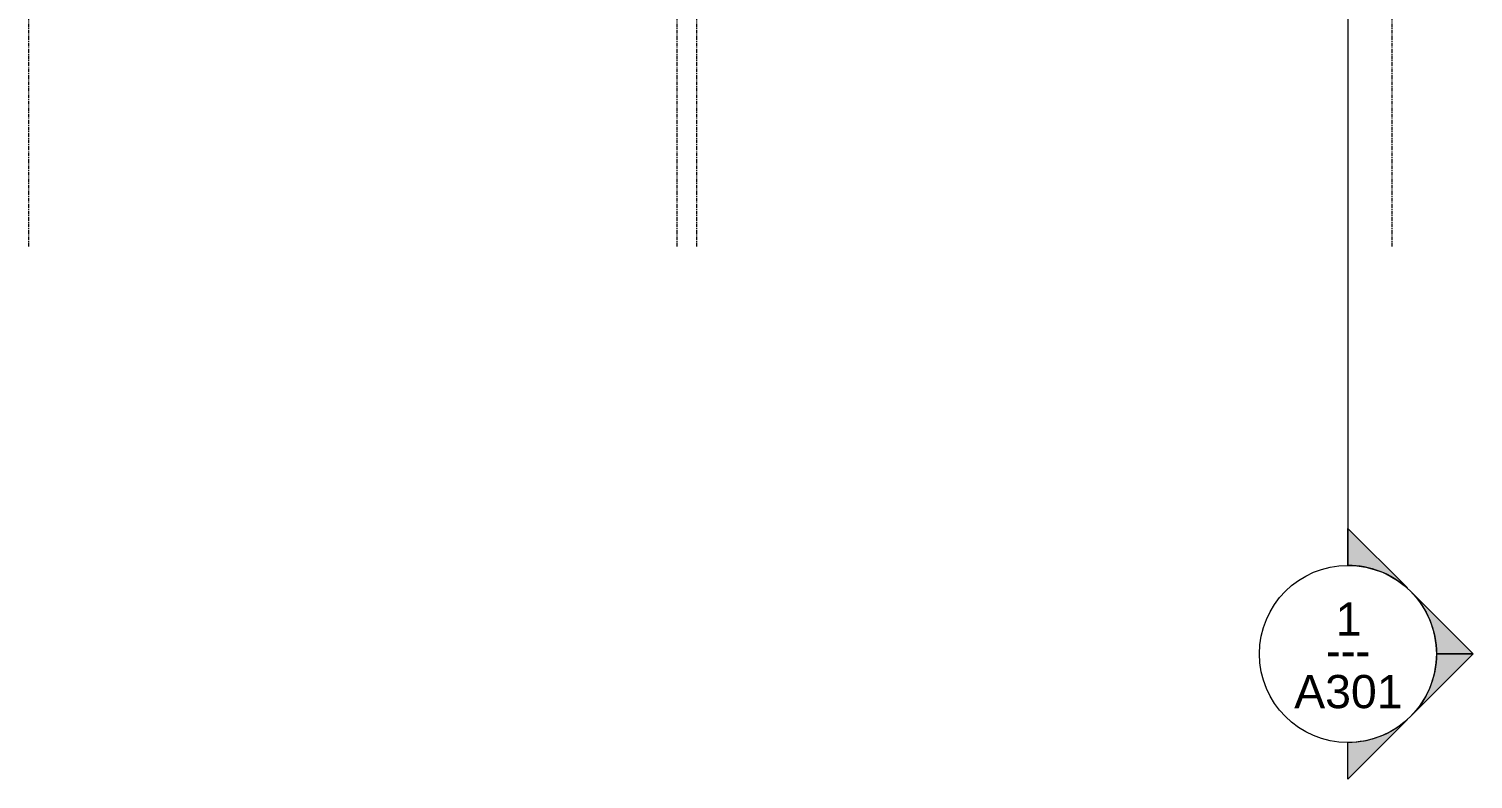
# Model space of a CAD drawing. Header units: inches. Extents: x -3276 to -1817, y 8217 to 9015.
# Drawn here: x -2712.5 to -2516.6, y 8217.5 to 8319.1 of the extents above; entities that cross this region are included whole.
import ezdxf

# ---------------------------------------------------------------- set-up
doc = ezdxf.new("R2010")
doc.units = ezdxf.units.IN
doc.header["$MEASUREMENT"] = 0
doc.linetypes.add('Grid Line 1_2_', pattern=[0.875, 0.5, -0.125, 0.125, -0.125])
doc.layers.add('G-ANNO-SYMB-1', color=111, linetype='Continuous', lineweight=9)
doc.layers.add('S-GRID-1', color=1, linetype='Grid Line 1_2_', lineweight=9)
doc.styles.add('Arial_2', font='arial.ttf', dxfattribs={"height": 4.5})
doc.styles.add('Century Gothic_1', font='ufonts.com_century-gothic.ttf', dxfattribs={"height": 4.5})

# ---------------------------------------------------------------- blocks, each defined once
blk = doc.blocks.new('Section - Section Head - Filled-22785-FLOOR PLAN - 1ST FLOOR')
at = {"layer": 'G-ANNO-SYMB-1'}
h = blk.add_hatch(color=256, dxfattribs=at)
edge = h.paths.add_edge_path(flags=0)
edge.add_line((-0.4268, 0.1768), (-0.25, 0.3536))
edge.add_line((-0.25, 0.3536), (-0.25, 0.25))
edge.add_arc((-0.25, 0), 0.25, 90, 135)
h = blk.add_hatch(color=256, dxfattribs=at)
edge = h.paths.add_edge_path(flags=0)
edge.add_arc((-0.25, 0), 0.25, 45, 90)
edge.add_line((-0.25, 0.25), (-0.25, 0.3536))
edge.add_line((-0.25, 0.3536), (-0.0732, 0.1768))
h = blk.add_hatch(color=256, dxfattribs=at)
edge = h.paths.add_edge_path(flags=0)
edge.add_arc((-0.25, 0), 0.2503, 137.9216, 180)
edge.add_line((-0.5003, 0), (-0.6036, 0))
edge.add_line((-0.6036, 0), (-0.4358, 0.1678))
h = blk.add_hatch(color=256, dxfattribs=at)
edge = h.paths.add_edge_path(flags=0)
edge.add_line((-0.0642, 0.1678), (0.1036, 0))
edge.add_line((0.1036, 0), (0.0003, 0))
edge.add_arc((-0.25, 0), 0.2503, 0, 42.0784)
for p, q in [((-0.25, 0.3536), (-0.4268, 0.1768)), ((-0.25, 0.25), (-0.25, 0.3536)), ((-0.0732, 0.1768), (-0.25, 0.3536)), ((-0.25, 0.3536), (-0.25, 0.25)), ((-0.4358, 0.1678), (-0.6036, 0)), ((0.1036, 0), (-0.0642, 0.1678)), ((-0.6036, 0), (-0.5003, 0)), ((0.0003, 0), (0.1036, 0))]:
    blk.add_line(p, q, dxfattribs=at)
for centre, radius, start, end in [((-0.2503, 0), 0.25, 360, 180), ((-0.25, 0), 0.25, 90, 135), ((-0.25, 0), 0.25, 45, 90), ((-0.25, 0), 0.2503, 137.9216, 180), ((-0.25, 0), 0.2503, 0, 42.0784), ((-0.2503, 0), 0.25, 180, 360)]:
    blk.add_arc(centre, radius, start, end, dxfattribs=at)

msp = doc.modelspace()

# ---------------------------------------------------------------- linework, layer by layer
at = {"layer": 'G-ANNO-SYMB-1'}
msp.add_line((-2533.61793, 8940.23419), (-2533.61793, 8246.43536), dxfattribs=at)
at = {"layer": 'S-GRID-1'}
for p, q in [((-2712.46168, 8289.59722), (-2712.46168, 8978.71797)), ((-2624.58668, 8289.59722), (-2624.58668, 8978.71797)), ((-2621.89918, 8289.59722), (-2621.89918, 8978.71797)), ((-2527.61793, 8289.59722), (-2527.61793, 8978.71797))]:
    msp.add_line(p, q, dxfattribs=at)

# ---------------------------------------------------------------- block references
at = {"layer": 'G-ANNO-SYMB-1', "extrusion": (0, 0, -1), "xscale": 47.99999999999997, "yscale": 47.99999999999997, "zscale": 47.99999999999997, "rotation": 90.00000000000064}
msp.add_blockref('Section - Section Head - Filled-22785-FLOOR PLAN - 1ST FLOOR', (2533.61793, 8246.43536), dxfattribs=at)

# ---------------------------------------------------------------- texts
at = {"layer": 'G-ANNO-SYMB-1', "char_height": 4.5, "attachment_point": 1}
for s, insert, width, style in [('1', (-2535.27842, 8241.38968), 4.242, 'Arial_2'), ('---', (-2536.60408, 8237.13633), 7.7265, 'Century Gothic_1'), ('A301', (-2540.90047, 8231.57156), 17.877, 'Arial_2')]:
    msp.add_mtext(s, dxfattribs=dict(at, insert=insert, width=width, style=style))

doc.saveas('drawing.dxf')
